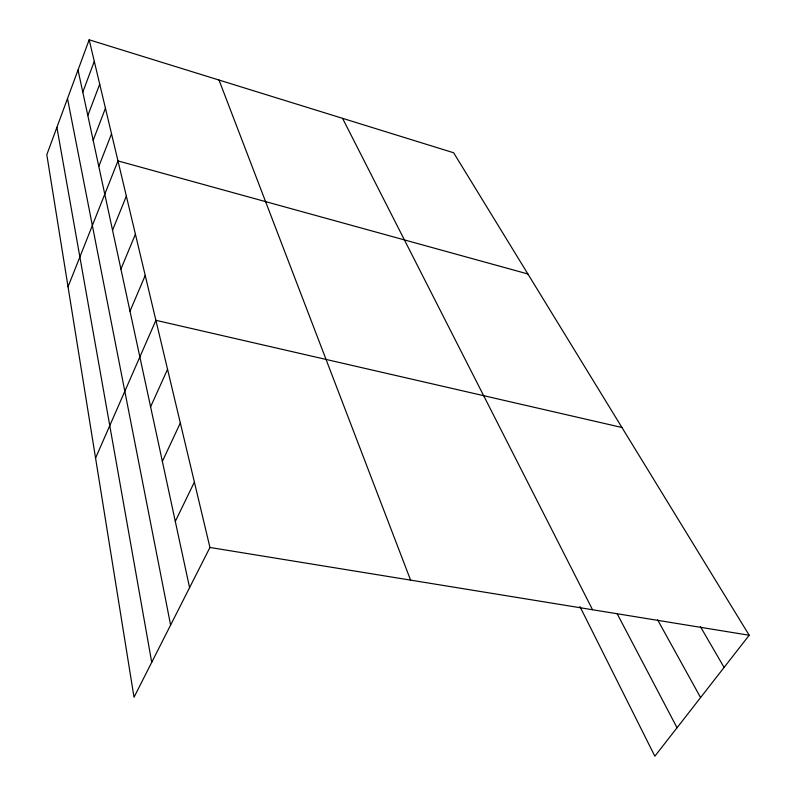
<?xml version="1.0" encoding="UTF-8"?>
<svg xmlns="http://www.w3.org/2000/svg" width="796" height="796" viewBox="0 0 796 796"><rect width="100%" height="100%" fill="white"/><g stroke="black" fill="none" stroke-linecap="round" stroke-linejoin="round"><path stroke-width="1.19" d="M89.162 39.8L46.805 154.703L134.017 697.256L209.945 547.469L89.162 39.8L453.64 152.772L749.195 635.238L654.849 756.2L579.916 606.512M82.794 92.177L94.296 61.372M87.829 115.549L99.719 84.157M93.162 140.265L105.45 108.256M98.794 166.434L111.53 133.798M68.038 286.789L117.977 160.911L527.887 273.973M112.544 230.213L126.355 196.134M120.922 269.098L135.41 234.183M129.997 311.206L145.23 275.436M95.57 458.058L155.907 320.31L621.925 427.482M150.603 406.816L167.558 369.284M162.364 461.401L180.334 422.975M175.299 521.4L194.393 482.077M209.945 547.469L749.195 635.238M700.4 626.631L724.091 667.416M657.635 619.855L700.58 697.565M617.179 613.786L677.038 727.743M342.559 118.335L592.552 609.736M219.009 80.048L410.587 580.125M78.018 70.028L189.577 587.657M67.501 98.575L170.603 625.079M56.894 127.35L151.718 662.322"/></g></svg>
